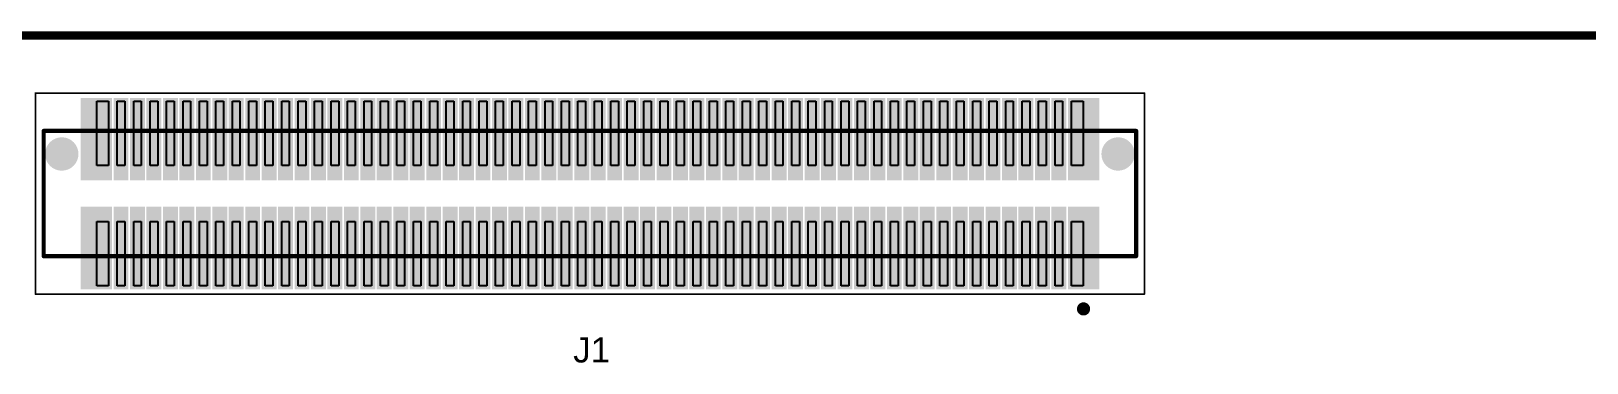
# Model space of a CAD drawing. Header units: inches. Extents: x -7 to 179, y 0 to 152.
# Drawn here: x 75.8 to 123.08, y 99.69 to 109.75 of the extents above; entities that cross this region are included whole.
import ezdxf

# ---------------------------------------------------------------- set-up
doc = ezdxf.new("R2010")
doc.units = ezdxf.units.IN
for name, color, linetype in [('BOT', 5, 'Continuous'), ('Bottom Solder', 6, 'Continuous'), ('Mechanical 13', 56, 'Continuous'), ('Mechanical 15', 56, 'Continuous'), ('Multi-Layer', 9, 'Continuous'), ('Pad Holes', 156, 'Continuous'), ('TOP', 1, 'Continuous'), ('Top Overlay', 2, 'Continuous'), ('Top Paste', 8, 'Continuous'), ('Top Solder', 216, 'Continuous')]:
    doc.layers.add(name, color=color, linetype=linetype)
doc.styles.add('Arial', font='', dxfattribs={"height": 0.2})
doc.styles.get('Arial').set_extended_font_data('Arial')

msp = doc.modelspace()

# ---------------------------------------------------------------- hatches: boundary and pattern name
at = {"layer": 'BOT'}
h = msp.add_hatch(color=5, dxfattribs=at)
edge = h.paths.add_edge_path()
edge.add_arc((76.736, 106.027), 0.405, 0, 360)
h = msp.add_hatch(color=5, dxfattribs=at)
edge = h.paths.add_edge_path()
edge.add_arc((108.836, 106.027), 0.405, 0, 360)
at = {"layer": 'Bottom Solder'}
h = msp.add_hatch(color=6, dxfattribs=at)
edge = h.paths.add_edge_path()
edge.add_arc((76.736, 106.027), 0.507, 0, 360)
h = msp.add_hatch(color=6, dxfattribs=at)
edge = h.paths.add_edge_path()
edge.add_arc((108.836, 106.027), 0.507, 0, 360)
at = {"layer": 'Multi-Layer'}
h = msp.add_hatch(color=9, dxfattribs=at)
edge = h.paths.add_edge_path()
edge.add_arc((76.736, 106.027), 0.405, 0, 360)
h = msp.add_hatch(color=9, dxfattribs=at)
edge = h.paths.add_edge_path()
edge.add_arc((108.836, 106.027), 0.405, 0, 360)
at = {"layer": 'Pad Holes'}
h = msp.add_hatch(color=7, dxfattribs=at)
edge = h.paths.add_edge_path()
edge.add_arc((76.736, 106.027), 0.405, 0, 360)
h = msp.add_hatch(color=7, dxfattribs=at)
edge = h.paths.add_edge_path()
edge.add_arc((108.836, 106.027), 0.405, 0, 360)
at = {"layer": 'TOP'}
for points in [[(78.161, 105.327), (77.411, 105.327), (77.411, 107.627), (78.161, 107.627)], [(78.661, 105.327), (78.411, 105.327), (78.411, 107.627), (78.661, 107.627)], [(79.161, 105.327), (78.911, 105.327), (78.911, 107.627), (79.161, 107.627)], [(79.661, 105.327), (79.411, 105.327), (79.411, 107.627), (79.661, 107.627)], [(80.161, 105.327), (79.911, 105.327), (79.911, 107.627), (80.161, 107.627)], [(80.661, 105.327), (80.411, 105.327), (80.411, 107.627), (80.661, 107.627)], [(81.161, 105.327), (80.911, 105.327), (80.911, 107.627), (81.161, 107.627)], [(81.661, 105.327), (81.411, 105.327), (81.411, 107.627), (81.661, 107.627)], [(82.161, 105.327), (81.911, 105.327), (81.911, 107.627), (82.161, 107.627)], [(82.661, 105.327), (82.411, 105.327), (82.411, 107.627), (82.661, 107.627)], [(83.161, 105.327), (82.911, 105.327), (82.911, 107.627), (83.161, 107.627)], [(83.661, 105.327), (83.411, 105.327), (83.411, 107.627), (83.661, 107.627)], [(84.161, 105.327), (83.911, 105.327), (83.911, 107.627), (84.161, 107.627)], [(84.661, 105.327), (84.411, 105.327), (84.411, 107.627), (84.661, 107.627)], [(85.161, 105.327), (84.911, 105.327), (84.911, 107.627), (85.161, 107.627)], [(85.661, 105.327), (85.411, 105.327), (85.411, 107.627), (85.661, 107.627)], [(86.161, 105.327), (85.911, 105.327), (85.911, 107.627), (86.161, 107.627)], [(86.661, 105.327), (86.411, 105.327), (86.411, 107.627), (86.661, 107.627)], [(87.161, 105.327), (86.911, 105.327), (86.911, 107.627), (87.161, 107.627)], [(87.661, 105.327), (87.411, 105.327), (87.411, 107.627), (87.661, 107.627)], [(88.161, 105.327), (87.911, 105.327), (87.911, 107.627), (88.161, 107.627)], [(88.661, 105.327), (88.411, 105.327), (88.411, 107.627), (88.661, 107.627)], [(89.161, 105.327), (88.911, 105.327), (88.911, 107.627), (89.161, 107.627)], [(89.661, 105.327), (89.411, 105.327), (89.411, 107.627), (89.661, 107.627)], [(90.161, 105.327), (89.911, 105.327), (89.911, 107.627), (90.161, 107.627)], [(90.661, 105.327), (90.411, 105.327), (90.411, 107.627), (90.661, 107.627)], [(91.161, 105.327), (90.911, 105.327), (90.911, 107.627), (91.161, 107.627)], [(91.661, 105.327), (91.411, 105.327), (91.411, 107.627), (91.661, 107.627)], [(92.161, 105.327), (91.911, 105.327), (91.911, 107.627), (92.161, 107.627)], [(92.661, 105.327), (92.411, 105.327), (92.411, 107.627), (92.661, 107.627)], [(93.161, 105.327), (92.911, 105.327), (92.911, 107.627), (93.161, 107.627)], [(93.661, 105.327), (93.411, 105.327), (93.411, 107.627), (93.661, 107.627)], [(94.161, 105.327), (93.911, 105.327), (93.911, 107.627), (94.161, 107.627)], [(94.661, 105.327), (94.411, 105.327), (94.411, 107.627), (94.661, 107.627)], [(95.161, 105.327), (94.911, 105.327), (94.911, 107.627), (95.161, 107.627)], [(95.661, 105.327), (95.411, 105.327), (95.411, 107.627), (95.661, 107.627)], [(96.161, 105.327), (95.911, 105.327), (95.911, 107.627), (96.161, 107.627)], [(96.661, 105.327), (96.411, 105.327), (96.411, 107.627), (96.661, 107.627)], [(97.161, 105.327), (96.911, 105.327), (96.911, 107.627), (97.161, 107.627)], [(97.661, 105.327), (97.411, 105.327), (97.411, 107.627), (97.661, 107.627)], [(98.161, 105.327), (97.911, 105.327), (97.911, 107.627), (98.161, 107.627)], [(98.661, 105.327), (98.411, 105.327), (98.411, 107.627), (98.661, 107.627)], [(99.161, 105.327), (98.911, 105.327), (98.911, 107.627), (99.161, 107.627)], [(99.661, 105.327), (99.411, 105.327), (99.411, 107.627), (99.661, 107.627)], [(100.161, 105.327), (99.911, 105.327), (99.911, 107.627), (100.161, 107.627)], [(100.661, 105.327), (100.411, 105.327), (100.411, 107.627), (100.661, 107.627)], [(101.161, 105.327), (100.911, 105.327), (100.911, 107.627), (101.161, 107.627)], [(101.661, 105.327), (101.411, 105.327), (101.411, 107.627), (101.661, 107.627)], [(102.161, 105.327), (101.911, 105.327), (101.911, 107.627), (102.161, 107.627)], [(102.661, 105.327), (102.411, 105.327), (102.411, 107.627), (102.661, 107.627)], [(103.161, 105.327), (102.911, 105.327), (102.911, 107.627), (103.161, 107.627)], [(103.661, 105.327), (103.411, 105.327), (103.411, 107.627), (103.661, 107.627)], [(104.161, 105.327), (103.911, 105.327), (103.911, 107.627), (104.161, 107.627)], [(104.661, 105.327), (104.411, 105.327), (104.411, 107.627), (104.661, 107.627)], [(105.161, 105.327), (104.911, 105.327), (104.911, 107.627), (105.161, 107.627)], [(105.661, 105.327), (105.411, 105.327), (105.411, 107.627), (105.661, 107.627)], [(106.161, 105.327), (105.911, 105.327), (105.911, 107.627), (106.161, 107.627)], [(106.661, 105.327), (106.411, 105.327), (106.411, 107.627), (106.661, 107.627)], [(107.161, 105.327), (106.911, 105.327), (106.911, 107.627), (107.161, 107.627)], [(108.161, 105.327), (107.411, 105.327), (107.411, 107.627), (108.161, 107.627)], [(78.161, 102.027), (77.411, 102.027), (77.411, 104.327), (78.161, 104.327)], [(78.661, 102.027), (78.411, 102.027), (78.411, 104.327), (78.661, 104.327)], [(79.161, 102.027), (78.911, 102.027), (78.911, 104.327), (79.161, 104.327)], [(79.661, 102.027), (79.411, 102.027), (79.411, 104.327), (79.661, 104.327)], [(80.161, 102.027), (79.911, 102.027), (79.911, 104.327), (80.161, 104.327)], [(80.661, 102.027), (80.411, 102.027), (80.411, 104.327), (80.661, 104.327)], [(81.161, 102.027), (80.911, 102.027), (80.911, 104.327), (81.161, 104.327)], [(81.661, 102.027), (81.411, 102.027), (81.411, 104.327), (81.661, 104.327)], [(82.161, 102.027), (81.911, 102.027), (81.911, 104.327), (82.161, 104.327)], [(82.661, 102.027), (82.411, 102.027), (82.411, 104.327), (82.661, 104.327)], [(83.161, 102.027), (82.911, 102.027), (82.911, 104.327), (83.161, 104.327)], [(83.661, 102.027), (83.411, 102.027), (83.411, 104.327), (83.661, 104.327)], [(84.161, 102.027), (83.911, 102.027), (83.911, 104.327), (84.161, 104.327)], [(84.661, 102.027), (84.411, 102.027), (84.411, 104.327), (84.661, 104.327)], [(85.161, 102.027), (84.911, 102.027), (84.911, 104.327), (85.161, 104.327)], [(85.661, 102.027), (85.411, 102.027), (85.411, 104.327), (85.661, 104.327)], [(86.161, 102.027), (85.911, 102.027), (85.911, 104.327), (86.161, 104.327)], [(86.661, 102.027), (86.411, 102.027), (86.411, 104.327), (86.661, 104.327)], [(87.161, 102.027), (86.911, 102.027), (86.911, 104.327), (87.161, 104.327)], [(87.661, 102.027), (87.411, 102.027), (87.411, 104.327), (87.661, 104.327)], [(88.161, 102.027), (87.911, 102.027), (87.911, 104.327), (88.161, 104.327)], [(88.661, 102.027), (88.411, 102.027), (88.411, 104.327), (88.661, 104.327)], [(89.161, 102.027), (88.911, 102.027), (88.911, 104.327), (89.161, 104.327)], [(89.661, 102.027), (89.411, 102.027), (89.411, 104.327), (89.661, 104.327)], [(90.161, 102.027), (89.911, 102.027), (89.911, 104.327), (90.161, 104.327)], [(90.661, 102.027), (90.411, 102.027), (90.411, 104.327), (90.661, 104.327)], [(91.161, 102.027), (90.911, 102.027), (90.911, 104.327), (91.161, 104.327)], [(91.661, 102.027), (91.411, 102.027), (91.411, 104.327), (91.661, 104.327)], [(92.161, 102.027), (91.911, 102.027), (91.911, 104.327), (92.161, 104.327)], [(92.661, 102.027), (92.411, 102.027), (92.411, 104.327), (92.661, 104.327)], [(93.161, 102.027), (92.911, 102.027), (92.911, 104.327), (93.161, 104.327)], [(93.661, 102.027), (93.411, 102.027), (93.411, 104.327), (93.661, 104.327)], [(94.161, 102.027), (93.911, 102.027), (93.911, 104.327), (94.161, 104.327)], [(94.661, 102.027), (94.411, 102.027), (94.411, 104.327), (94.661, 104.327)], [(95.161, 102.027), (94.911, 102.027), (94.911, 104.327), (95.161, 104.327)], [(95.661, 102.027), (95.411, 102.027), (95.411, 104.327), (95.661, 104.327)], [(96.161, 102.027), (95.911, 102.027), (95.911, 104.327), (96.161, 104.327)], [(96.661, 102.027), (96.411, 102.027), (96.411, 104.327), (96.661, 104.327)], [(97.161, 102.027), (96.911, 102.027), (96.911, 104.327), (97.161, 104.327)], [(97.661, 102.027), (97.411, 102.027), (97.411, 104.327), (97.661, 104.327)], [(98.161, 102.027), (97.911, 102.027), (97.911, 104.327), (98.161, 104.327)], [(98.661, 102.027), (98.411, 102.027), (98.411, 104.327), (98.661, 104.327)], [(99.161, 102.027), (98.911, 102.027), (98.911, 104.327), (99.161, 104.327)], [(99.661, 102.027), (99.411, 102.027), (99.411, 104.327), (99.661, 104.327)], [(100.161, 102.027), (99.911, 102.027), (99.911, 104.327), (100.161, 104.327)], [(100.661, 102.027), (100.411, 102.027), (100.411, 104.327), (100.661, 104.327)], [(101.161, 102.027), (100.911, 102.027), (100.911, 104.327), (101.161, 104.327)], [(101.661, 102.027), (101.411, 102.027), (101.411, 104.327), (101.661, 104.327)], [(102.161, 102.027), (101.911, 102.027), (101.911, 104.327), (102.161, 104.327)], [(102.661, 102.027), (102.411, 102.027), (102.411, 104.327), (102.661, 104.327)], [(103.161, 102.027), (102.911, 102.027), (102.911, 104.327), (103.161, 104.327)], [(103.661, 102.027), (103.411, 102.027), (103.411, 104.327), (103.661, 104.327)], [(104.161, 102.027), (103.911, 102.027), (103.911, 104.327), (104.161, 104.327)], [(104.661, 102.027), (104.411, 102.027), (104.411, 104.327), (104.661, 104.327)], [(105.161, 102.027), (104.911, 102.027), (104.911, 104.327), (105.161, 104.327)], [(105.661, 102.027), (105.411, 102.027), (105.411, 104.327), (105.661, 104.327)], [(106.161, 102.027), (105.911, 102.027), (105.911, 104.327), (106.161, 104.327)], [(106.661, 102.027), (106.411, 102.027), (106.411, 104.327), (106.661, 104.327)], [(107.161, 102.027), (106.911, 102.027), (106.911, 104.327), (107.161, 104.327)], [(108.161, 102.027), (107.411, 102.027), (107.411, 104.327), (108.161, 104.327)]]:
    msp.add_hatch(color=1, dxfattribs=at).paths.add_polyline_path(points)
h = msp.add_hatch(color=1, dxfattribs=at)
edge = h.paths.add_edge_path()
edge.add_arc((76.736, 106.027), 0.405, 0, 360)
h = msp.add_hatch(color=1, dxfattribs=at)
edge = h.paths.add_edge_path()
edge.add_arc((108.836, 106.027), 0.405, 0, 360)
at = {"layer": 'Top Solder'}
for points in [[(78.263, 105.225), (77.31, 105.225), (77.31, 107.728), (78.263, 107.728)], [(78.763, 105.225), (78.31, 105.225), (78.31, 107.728), (78.763, 107.728)], [(79.263, 105.225), (78.81, 105.225), (78.81, 107.728), (79.263, 107.728)], [(79.763, 105.225), (79.31, 105.225), (79.31, 107.728), (79.763, 107.728)], [(80.263, 105.225), (79.81, 105.225), (79.81, 107.728), (80.263, 107.728)], [(80.763, 105.225), (80.31, 105.225), (80.31, 107.728), (80.763, 107.728)], [(81.263, 105.225), (80.81, 105.225), (80.81, 107.728), (81.263, 107.728)], [(81.763, 105.225), (81.31, 105.225), (81.31, 107.728), (81.763, 107.728)], [(82.263, 105.225), (81.81, 105.225), (81.81, 107.728), (82.263, 107.728)], [(82.763, 105.225), (82.31, 105.225), (82.31, 107.728), (82.763, 107.728)], [(83.263, 105.225), (82.81, 105.225), (82.81, 107.728), (83.263, 107.728)], [(83.763, 105.225), (83.31, 105.225), (83.31, 107.728), (83.763, 107.728)], [(84.263, 105.225), (83.81, 105.225), (83.81, 107.728), (84.263, 107.728)], [(84.763, 105.225), (84.31, 105.225), (84.31, 107.728), (84.763, 107.728)], [(85.263, 105.225), (84.81, 105.225), (84.81, 107.728), (85.263, 107.728)], [(85.763, 105.225), (85.31, 105.225), (85.31, 107.728), (85.763, 107.728)], [(86.263, 105.225), (85.81, 105.225), (85.81, 107.728), (86.263, 107.728)], [(86.763, 105.225), (86.31, 105.225), (86.31, 107.728), (86.763, 107.728)], [(87.263, 105.225), (86.81, 105.225), (86.81, 107.728), (87.263, 107.728)], [(87.763, 105.225), (87.31, 105.225), (87.31, 107.728), (87.763, 107.728)], [(88.263, 105.225), (87.81, 105.225), (87.81, 107.728), (88.263, 107.728)], [(88.763, 105.225), (88.31, 105.225), (88.31, 107.728), (88.763, 107.728)], [(89.263, 105.225), (88.81, 105.225), (88.81, 107.728), (89.263, 107.728)], [(89.763, 105.225), (89.31, 105.225), (89.31, 107.728), (89.763, 107.728)], [(90.263, 105.225), (89.81, 105.225), (89.81, 107.728), (90.263, 107.728)], [(90.763, 105.225), (90.31, 105.225), (90.31, 107.728), (90.763, 107.728)], [(91.263, 105.225), (90.81, 105.225), (90.81, 107.728), (91.263, 107.728)], [(91.763, 105.225), (91.31, 105.225), (91.31, 107.728), (91.763, 107.728)], [(92.263, 105.225), (91.81, 105.225), (91.81, 107.728), (92.263, 107.728)], [(92.763, 105.225), (92.31, 105.225), (92.31, 107.728), (92.763, 107.728)], [(93.263, 105.225), (92.81, 105.225), (92.81, 107.728), (93.263, 107.728)], [(93.763, 105.225), (93.31, 105.225), (93.31, 107.728), (93.763, 107.728)], [(94.263, 105.225), (93.81, 105.225), (93.81, 107.728), (94.263, 107.728)], [(94.763, 105.225), (94.31, 105.225), (94.31, 107.728), (94.763, 107.728)], [(95.263, 105.225), (94.81, 105.225), (94.81, 107.728), (95.263, 107.728)], [(95.763, 105.225), (95.31, 105.225), (95.31, 107.728), (95.763, 107.728)], [(96.263, 105.225), (95.81, 105.225), (95.81, 107.728), (96.263, 107.728)], [(96.763, 105.225), (96.31, 105.225), (96.31, 107.728), (96.763, 107.728)], [(97.263, 105.225), (96.81, 105.225), (96.81, 107.728), (97.263, 107.728)], [(97.763, 105.225), (97.31, 105.225), (97.31, 107.728), (97.763, 107.728)], [(98.263, 105.225), (97.81, 105.225), (97.81, 107.728), (98.263, 107.728)], [(98.763, 105.225), (98.31, 105.225), (98.31, 107.728), (98.763, 107.728)], [(99.263, 105.225), (98.81, 105.225), (98.81, 107.728), (99.263, 107.728)], [(99.763, 105.225), (99.31, 105.225), (99.31, 107.728), (99.763, 107.728)], [(100.263, 105.225), (99.81, 105.225), (99.81, 107.728), (100.263, 107.728)], [(100.763, 105.225), (100.31, 105.225), (100.31, 107.728), (100.763, 107.728)], [(101.263, 105.225), (100.81, 105.225), (100.81, 107.728), (101.263, 107.728)], [(101.763, 105.225), (101.31, 105.225), (101.31, 107.728), (101.763, 107.728)], [(102.263, 105.225), (101.81, 105.225), (101.81, 107.728), (102.263, 107.728)], [(102.763, 105.225), (102.31, 105.225), (102.31, 107.728), (102.763, 107.728)], [(103.263, 105.225), (102.81, 105.225), (102.81, 107.728), (103.263, 107.728)], [(103.763, 105.225), (103.31, 105.225), (103.31, 107.728), (103.763, 107.728)], [(104.263, 105.225), (103.81, 105.225), (103.81, 107.728), (104.263, 107.728)], [(104.763, 105.225), (104.31, 105.225), (104.31, 107.728), (104.763, 107.728)], [(105.263, 105.225), (104.81, 105.225), (104.81, 107.728), (105.263, 107.728)], [(105.763, 105.225), (105.31, 105.225), (105.31, 107.728), (105.763, 107.728)], [(106.263, 105.225), (105.81, 105.225), (105.81, 107.728), (106.263, 107.728)], [(106.763, 105.225), (106.31, 105.225), (106.31, 107.728), (106.763, 107.728)], [(107.263, 105.225), (106.81, 105.225), (106.81, 107.728), (107.263, 107.728)], [(108.263, 105.225), (107.31, 105.225), (107.31, 107.728), (108.263, 107.728)], [(78.263, 101.925), (77.31, 101.925), (77.31, 104.428), (78.263, 104.428)], [(78.763, 101.925), (78.31, 101.925), (78.31, 104.428), (78.763, 104.428)], [(79.263, 101.925), (78.81, 101.925), (78.81, 104.428), (79.263, 104.428)], [(79.763, 101.925), (79.31, 101.925), (79.31, 104.428), (79.763, 104.428)], [(80.263, 101.925), (79.81, 101.925), (79.81, 104.428), (80.263, 104.428)], [(80.763, 101.925), (80.31, 101.925), (80.31, 104.428), (80.763, 104.428)], [(81.263, 101.925), (80.81, 101.925), (80.81, 104.428), (81.263, 104.428)], [(81.763, 101.925), (81.31, 101.925), (81.31, 104.428), (81.763, 104.428)], [(82.263, 101.925), (81.81, 101.925), (81.81, 104.428), (82.263, 104.428)], [(82.763, 101.925), (82.31, 101.925), (82.31, 104.428), (82.763, 104.428)], [(83.263, 101.925), (82.81, 101.925), (82.81, 104.428), (83.263, 104.428)], [(83.763, 101.925), (83.31, 101.925), (83.31, 104.428), (83.763, 104.428)], [(84.263, 101.925), (83.81, 101.925), (83.81, 104.428), (84.263, 104.428)], [(84.763, 101.925), (84.31, 101.925), (84.31, 104.428), (84.763, 104.428)], [(85.263, 101.925), (84.81, 101.925), (84.81, 104.428), (85.263, 104.428)], [(85.763, 101.925), (85.31, 101.925), (85.31, 104.428), (85.763, 104.428)], [(86.263, 101.925), (85.81, 101.925), (85.81, 104.428), (86.263, 104.428)], [(86.763, 101.925), (86.31, 101.925), (86.31, 104.428), (86.763, 104.428)], [(87.263, 101.925), (86.81, 101.925), (86.81, 104.428), (87.263, 104.428)], [(87.763, 101.925), (87.31, 101.925), (87.31, 104.428), (87.763, 104.428)], [(88.263, 101.925), (87.81, 101.925), (87.81, 104.428), (88.263, 104.428)], [(88.763, 101.925), (88.31, 101.925), (88.31, 104.428), (88.763, 104.428)], [(89.263, 101.925), (88.81, 101.925), (88.81, 104.428), (89.263, 104.428)], [(89.763, 101.925), (89.31, 101.925), (89.31, 104.428), (89.763, 104.428)], [(90.263, 101.925), (89.81, 101.925), (89.81, 104.428), (90.263, 104.428)], [(90.763, 101.925), (90.31, 101.925), (90.31, 104.428), (90.763, 104.428)], [(91.263, 101.925), (90.81, 101.925), (90.81, 104.428), (91.263, 104.428)], [(91.763, 101.925), (91.31, 101.925), (91.31, 104.428), (91.763, 104.428)], [(92.263, 101.925), (91.81, 101.925), (91.81, 104.428), (92.263, 104.428)], [(92.763, 101.925), (92.31, 101.925), (92.31, 104.428), (92.763, 104.428)], [(93.263, 101.925), (92.81, 101.925), (92.81, 104.428), (93.263, 104.428)], [(93.763, 101.925), (93.31, 101.925), (93.31, 104.428), (93.763, 104.428)], [(94.263, 101.925), (93.81, 101.925), (93.81, 104.428), (94.263, 104.428)], [(94.763, 101.925), (94.31, 101.925), (94.31, 104.428), (94.763, 104.428)], [(95.263, 101.925), (94.81, 101.925), (94.81, 104.428), (95.263, 104.428)], [(95.763, 101.925), (95.31, 101.925), (95.31, 104.428), (95.763, 104.428)], [(96.263, 101.925), (95.81, 101.925), (95.81, 104.428), (96.263, 104.428)], [(96.763, 101.925), (96.31, 101.925), (96.31, 104.428), (96.763, 104.428)], [(97.263, 101.925), (96.81, 101.925), (96.81, 104.428), (97.263, 104.428)], [(97.763, 101.925), (97.31, 101.925), (97.31, 104.428), (97.763, 104.428)], [(98.263, 101.925), (97.81, 101.925), (97.81, 104.428), (98.263, 104.428)], [(98.763, 101.925), (98.31, 101.925), (98.31, 104.428), (98.763, 104.428)], [(99.263, 101.925), (98.81, 101.925), (98.81, 104.428), (99.263, 104.428)], [(99.763, 101.925), (99.31, 101.925), (99.31, 104.428), (99.763, 104.428)], [(100.263, 101.925), (99.81, 101.925), (99.81, 104.428), (100.263, 104.428)], [(100.763, 101.925), (100.31, 101.925), (100.31, 104.428), (100.763, 104.428)], [(101.263, 101.925), (100.81, 101.925), (100.81, 104.428), (101.263, 104.428)], [(101.763, 101.925), (101.31, 101.925), (101.31, 104.428), (101.763, 104.428)], [(102.263, 101.925), (101.81, 101.925), (101.81, 104.428), (102.263, 104.428)], [(102.763, 101.925), (102.31, 101.925), (102.31, 104.428), (102.763, 104.428)], [(103.263, 101.925), (102.81, 101.925), (102.81, 104.428), (103.263, 104.428)], [(103.763, 101.925), (103.31, 101.925), (103.31, 104.428), (103.763, 104.428)], [(104.263, 101.925), (103.81, 101.925), (103.81, 104.428), (104.263, 104.428)], [(104.763, 101.925), (104.31, 101.925), (104.31, 104.428), (104.763, 104.428)], [(105.263, 101.925), (104.81, 101.925), (104.81, 104.428), (105.263, 104.428)], [(105.763, 101.925), (105.31, 101.925), (105.31, 104.428), (105.763, 104.428)], [(106.263, 101.925), (105.81, 101.925), (105.81, 104.428), (106.263, 104.428)], [(106.763, 101.925), (106.31, 101.925), (106.31, 104.428), (106.763, 104.428)], [(107.263, 101.925), (106.81, 101.925), (106.81, 104.428), (107.263, 104.428)], [(108.263, 101.925), (107.31, 101.925), (107.31, 104.428), (108.263, 104.428)]]:
    msp.add_hatch(color=216, dxfattribs=at).paths.add_polyline_path(points)
h = msp.add_hatch(color=216, dxfattribs=at)
edge = h.paths.add_edge_path()
edge.add_arc((76.736, 106.027), 0.507, 0, 360)
h = msp.add_hatch(color=216, dxfattribs=at)
edge = h.paths.add_edge_path()
edge.add_arc((108.836, 106.027), 0.507, 0, 360)

# ---------------------------------------------------------------- linework, layer by layer
at = {"layer": 'Mechanical 13'}
for points in [[(76.186, 102.927, 0.127, 0.127, 0), (76.186, 106.727, 0.127, 0.127, 0)], [(76.186, 106.727, 0.127, 0.127, 0), (109.386, 106.727, 0.127, 0.127, 0)], [(109.386, 102.927, 0.127, 0.127, 0), (109.386, 106.727, 0.127, 0.127, 0)], [(76.186, 102.927, 0.127, 0.127, 0), (109.386, 102.927, 0.127, 0.127, 0)]]:
    msp.add_lwpolyline(points, format="xyseb", dxfattribs=at)
for points in [[(76.154, 106.727, 0.0635, 0.0635, 1), (76.218, 106.727, 0.0635, 0.0635, 1)], [(76.154, 106.727, 0.0635, 0.0635, 1), (76.218, 106.727, 0.0635, 0.0635, 1)], [(109.354, 106.727, 0.0635, 0.0635, 1), (109.418, 106.727, 0.0635, 0.0635, 1)], [(109.354, 106.727, 0.0635, 0.0635, 1), (109.418, 106.727, 0.0635, 0.0635, 1)], [(76.154, 102.927, 0.0635, 0.0635, 1), (76.218, 102.927, 0.0635, 0.0635, 1)], [(76.154, 102.927, 0.0635, 0.0635, 1), (76.218, 102.927, 0.0635, 0.0635, 1)], [(109.354, 102.927, 0.0635, 0.0635, 1), (109.418, 102.927, 0.0635, 0.0635, 1)], [(109.354, 102.927, 0.0635, 0.0635, 1), (109.418, 102.927, 0.0635, 0.0635, 1)], [(107.886, 101.327, 0.2, 0.2, 1), (107.686, 101.327, 0.2, 0.2, 1)], [(107.636, 101.327, 0.1, 0.1, 1), (107.736, 101.327, 0.1, 0.1, 1)], [(107.836, 101.327, 0.1, 0.1, 1), (107.936, 101.327, 0.1, 0.1, 1)]]:
    msp.add_lwpolyline(points, format="xyseb", close=True, dxfattribs=at)
at = {"layer": 'Mechanical 15'}
for points in [[(75.936, 107.877, 0.05, 0.05, 0), (109.636, 107.877, 0.05, 0.05, 0)], [(75.936, 101.777, 0.05, 0.05, 0), (75.936, 107.877, 0.05, 0.05, 0)], [(109.636, 101.777, 0.05, 0.05, 0), (109.636, 107.877, 0.05, 0.05, 0)], [(75.936, 101.777, 0.05, 0.05, 0), (109.636, 101.777, 0.05, 0.05, 0)]]:
    msp.add_lwpolyline(points, format="xyseb", dxfattribs=at)
for points in [[(75.924, 107.877, 0.025, 0.025, 1), (75.949, 107.877, 0.025, 0.025, 1)], [(75.924, 107.877, 0.025, 0.025, 1), (75.949, 107.877, 0.025, 0.025, 1)], [(109.624, 107.877, 0.025, 0.025, 1), (109.649, 107.877, 0.025, 0.025, 1)], [(109.624, 107.877, 0.025, 0.025, 1), (109.649, 107.877, 0.025, 0.025, 1)], [(75.924, 101.777, 0.025, 0.025, 1), (75.949, 101.777, 0.025, 0.025, 1)], [(75.924, 101.777, 0.025, 0.025, 1), (75.949, 101.777, 0.025, 0.025, 1)], [(109.624, 101.777, 0.025, 0.025, 1), (109.649, 101.777, 0.025, 0.025, 1)], [(109.624, 101.777, 0.025, 0.025, 1), (109.649, 101.777, 0.025, 0.025, 1)]]:
    msp.add_lwpolyline(points, format="xyseb", close=True, dxfattribs=at)
at = {"layer": 'Top Overlay'}
for points in [[(54.051, 109.626, 0.254, 0.254, 0), (131.521, 109.626, 0.254, 0.254, 0)], [(76.186, 102.927, 0.127, 0.127, 0), (76.186, 105.427, 0.127, 0.127, 0)], [(109.386, 102.927, 0.127, 0.127, 0), (109.386, 105.427, 0.127, 0.127, 0)], [(76.186, 102.927, 0.127, 0.127, 0), (76.886, 102.927, 0.127, 0.127, 0)], [(108.686, 102.927, 0.127, 0.127, 0), (109.386, 102.927, 0.127, 0.127, 0)]]:
    msp.add_lwpolyline(points, format="xyseb", dxfattribs=at)
for points in [[(76.154, 105.427, 0.0635, 0.0635, 1), (76.218, 105.427, 0.0635, 0.0635, 1)], [(109.354, 105.427, 0.0635, 0.0635, 1), (109.418, 105.427, 0.0635, 0.0635, 1)], [(76.154, 102.927, 0.0635, 0.0635, 1), (76.218, 102.927, 0.0635, 0.0635, 1)], [(76.154, 102.927, 0.0635, 0.0635, 1), (76.218, 102.927, 0.0635, 0.0635, 1)], [(76.854, 102.927, 0.0635, 0.0635, 1), (76.918, 102.927, 0.0635, 0.0635, 1)], [(108.654, 102.927, 0.0635, 0.0635, 1), (108.718, 102.927, 0.0635, 0.0635, 1)], [(109.354, 102.927, 0.0635, 0.0635, 1), (109.418, 102.927, 0.0635, 0.0635, 1)], [(109.354, 102.927, 0.0635, 0.0635, 1), (109.418, 102.927, 0.0635, 0.0635, 1)], [(107.886, 101.327, 0.2, 0.2, 1), (107.686, 101.327, 0.2, 0.2, 1)], [(107.636, 101.327, 0.1, 0.1, 1), (107.736, 101.327, 0.1, 0.1, 1)], [(107.836, 101.327, 0.1, 0.1, 1), (107.936, 101.327, 0.1, 0.1, 1)]]:
    msp.add_lwpolyline(points, format="xyseb", close=True, dxfattribs=at)
at = {"layer": 'Top Paste'}
for p, q in [((77.801, 105.677), (77.801, 107.627)), ((77.801, 107.627), (78.151, 107.627)), ((78.151, 107.627), (78.151, 105.677)), ((78.421, 105.677), (78.421, 107.627)), ((78.421, 107.627), (78.651, 107.627)), ((78.651, 107.627), (78.651, 105.677)), ((78.921, 105.677), (78.921, 107.627)), ((78.921, 107.627), (79.151, 107.627)), ((79.151, 107.627), (79.151, 105.677)), ((79.421, 105.677), (79.421, 107.627)), ((79.421, 107.627), (79.651, 107.627)), ((79.651, 107.627), (79.651, 105.677)), ((79.921, 105.677), (79.921, 107.627)), ((79.921, 107.627), (80.151, 107.627)), ((80.151, 107.627), (80.151, 105.677)), ((80.421, 105.677), (80.421, 107.627)), ((80.421, 107.627), (80.651, 107.627)), ((80.651, 107.627), (80.651, 105.677)), ((80.921, 105.677), (80.921, 107.627)), ((80.921, 107.627), (81.151, 107.627)), ((81.151, 107.627), (81.151, 105.677)), ((81.421, 105.677), (81.421, 107.627)), ((81.421, 107.627), (81.651, 107.627)), ((81.651, 107.627), (81.651, 105.677)), ((81.921, 105.677), (81.921, 107.627)), ((81.921, 107.627), (82.151, 107.627)), ((82.151, 107.627), (82.151, 105.677)), ((82.421, 105.677), (82.421, 107.627)), ((82.421, 107.627), (82.651, 107.627)), ((82.651, 107.627), (82.651, 105.677)), ((82.921, 105.677), (82.921, 107.627)), ((82.921, 107.627), (83.151, 107.627)), ((83.151, 107.627), (83.151, 105.677)), ((83.421, 105.677), (83.421, 107.627)), ((83.421, 107.627), (83.651, 107.627)), ((83.651, 107.627), (83.651, 105.677)), ((83.921, 105.677), (83.921, 107.627)), ((83.921, 107.627), (84.151, 107.627)), ((84.151, 107.627), (84.151, 105.677)), ((84.421, 105.677), (84.421, 107.627)), ((84.421, 107.627), (84.651, 107.627)), ((84.651, 107.627), (84.651, 105.677)), ((84.921, 105.677), (84.921, 107.627)), ((84.921, 107.627), (85.151, 107.627)), ((85.151, 107.627), (85.151, 105.677)), ((85.421, 105.677), (85.421, 107.627)), ((85.421, 107.627), (85.651, 107.627)), ((85.651, 107.627), (85.651, 105.677)), ((85.921, 105.677), (85.921, 107.627)), ((85.921, 107.627), (86.151, 107.627)), ((86.151, 107.627), (86.151, 105.677)), ((86.421, 105.677), (86.421, 107.627)), ((86.421, 107.627), (86.651, 107.627)), ((86.651, 107.627), (86.651, 105.677)), ((86.921, 105.677), (86.921, 107.627)), ((86.921, 107.627), (87.151, 107.627)), ((87.151, 107.627), (87.151, 105.677)), ((87.421, 105.677), (87.421, 107.627)), ((87.421, 107.627), (87.651, 107.627)), ((87.651, 107.627), (87.651, 105.677)), ((87.921, 105.677), (87.921, 107.627)), ((87.921, 107.627), (88.151, 107.627)), ((88.151, 107.627), (88.151, 105.677)), ((88.421, 105.677), (88.421, 107.627)), ((88.421, 107.627), (88.651, 107.627)), ((88.651, 107.627), (88.651, 105.677)), ((88.921, 105.677), (88.921, 107.627)), ((88.921, 107.627), (89.151, 107.627)), ((89.151, 107.627), (89.151, 105.677)), ((89.421, 105.677), (89.421, 107.627)), ((89.421, 107.627), (89.651, 107.627)), ((89.651, 107.627), (89.651, 105.677)), ((89.921, 105.677), (89.921, 107.627)), ((89.921, 107.627), (90.151, 107.627)), ((90.151, 107.627), (90.151, 105.677)), ((90.421, 105.677), (90.421, 107.627)), ((90.421, 107.627), (90.651, 107.627)), ((90.651, 107.627), (90.651, 105.677)), ((90.921, 105.677), (90.921, 107.627)), ((90.921, 107.627), (91.151, 107.627)), ((91.151, 107.627), (91.151, 105.677)), ((91.421, 105.677), (91.421, 107.627)), ((91.421, 107.627), (91.651, 107.627)), ((91.651, 107.627), (91.651, 105.677)), ((91.921, 105.677), (91.921, 107.627)), ((91.921, 107.627), (92.151, 107.627)), ((92.151, 107.627), (92.151, 105.677)), ((92.421, 105.677), (92.421, 107.627)), ((92.421, 107.627), (92.651, 107.627)), ((92.651, 107.627), (92.651, 105.677)), ((92.921, 105.677), (92.921, 107.627)), ((92.921, 107.627), (93.151, 107.627)), ((93.151, 107.627), (93.151, 105.677)), ((93.421, 105.677), (93.421, 107.627)), ((93.421, 107.627), (93.651, 107.627)), ((93.651, 107.627), (93.651, 105.677)), ((93.921, 105.677), (93.921, 107.627)), ((93.921, 107.627), (94.151, 107.627)), ((94.151, 107.627), (94.151, 105.677)), ((94.421, 105.677), (94.421, 107.627)), ((94.421, 107.627), (94.651, 107.627)), ((94.651, 107.627), (94.651, 105.677)), ((94.921, 105.677), (94.921, 107.627)), ((94.921, 107.627), (95.151, 107.627)), ((95.151, 107.627), (95.151, 105.677)), ((95.421, 105.677), (95.421, 107.627)), ((95.421, 107.627), (95.651, 107.627)), ((95.651, 107.627), (95.651, 105.677)), ((95.921, 105.677), (95.921, 107.627)), ((95.921, 107.627), (96.151, 107.627)), ((96.151, 107.627), (96.151, 105.677)), ((96.421, 105.677), (96.421, 107.627)), ((96.421, 107.627), (96.651, 107.627)), ((96.651, 107.627), (96.651, 105.677)), ((96.921, 105.677), (96.921, 107.627)), ((96.921, 107.627), (97.151, 107.627)), ((97.151, 107.627), (97.151, 105.677)), ((97.421, 105.677), (97.421, 107.627)), ((97.421, 107.627), (97.651, 107.627)), ((97.651, 107.627), (97.651, 105.677)), ((97.921, 105.677), (97.921, 107.627)), ((97.921, 107.627), (98.151, 107.627)), ((98.151, 107.627), (98.151, 105.677)), ((98.421, 105.677), (98.421, 107.627)), ((98.421, 107.627), (98.651, 107.627)), ((98.651, 107.627), (98.651, 105.677)), ((98.921, 105.677), (98.921, 107.627)), ((98.921, 107.627), (99.151, 107.627)), ((99.151, 107.627), (99.151, 105.677)), ((99.421, 105.677), (99.421, 107.627)), ((99.421, 107.627), (99.651, 107.627)), ((99.651, 107.627), (99.651, 105.677)), ((99.921, 105.677), (99.921, 107.627)), ((99.921, 107.627), (100.151, 107.627)), ((100.151, 107.627), (100.151, 105.677)), ((100.421, 105.677), (100.421, 107.627)), ((100.421, 107.627), (100.651, 107.627)), ((100.651, 107.627), (100.651, 105.677)), ((100.921, 105.677), (100.921, 107.627)), ((100.921, 107.627), (101.151, 107.627)), ((101.151, 107.627), (101.151, 105.677)), ((101.421, 105.677), (101.421, 107.627)), ((101.421, 107.627), (101.651, 107.627)), ((101.651, 107.627), (101.651, 105.677)), ((101.921, 105.677), (101.921, 107.627)), ((101.921, 107.627), (102.151, 107.627)), ((102.151, 107.627), (102.151, 105.677)), ((102.421, 105.677), (102.421, 107.627)), ((102.421, 107.627), (102.651, 107.627)), ((102.651, 107.627), (102.651, 105.677)), ((102.921, 105.677), (102.921, 107.627)), ((102.921, 107.627), (103.151, 107.627)), ((103.151, 107.627), (103.151, 105.677)), ((103.421, 105.677), (103.421, 107.627)), ((103.421, 107.627), (103.651, 107.627)), ((103.651, 107.627), (103.651, 105.677)), ((103.921, 105.677), (103.921, 107.627)), ((103.921, 107.627), (104.151, 107.627)), ((104.151, 107.627), (104.151, 105.677)), ((104.421, 105.677), (104.421, 107.627)), ((104.421, 107.627), (104.651, 107.627)), ((104.651, 107.627), (104.651, 105.677)), ((104.921, 105.677), (104.921, 107.627)), ((104.921, 107.627), (105.151, 107.627)), ((105.151, 107.627), (105.151, 105.677)), ((105.421, 105.677), (105.421, 107.627)), ((105.421, 107.627), (105.651, 107.627)), ((105.651, 107.627), (105.651, 105.677)), ((105.921, 105.677), (105.921, 107.627)), ((105.921, 107.627), (106.151, 107.627)), ((106.151, 107.627), (106.151, 105.677)), ((106.421, 105.677), (106.421, 107.627)), ((106.421, 107.627), (106.651, 107.627)), ((106.651, 107.627), (106.651, 105.677)), ((106.921, 105.677), (106.921, 107.627)), ((106.921, 107.627), (107.151, 107.627)), ((107.151, 107.627), (107.151, 105.677)), ((107.421, 105.677), (107.421, 107.627)), ((107.421, 107.627), (107.771, 107.627)), ((107.771, 107.627), (107.771, 105.677)), ((78.151, 105.677), (77.801, 105.677)), ((78.651, 105.677), (78.421, 105.677)), ((79.151, 105.677), (78.921, 105.677)), ((79.651, 105.677), (79.421, 105.677)), ((80.151, 105.677), (79.921, 105.677)), ((80.651, 105.677), (80.421, 105.677)), ((81.151, 105.677), (80.921, 105.677)), ((81.651, 105.677), (81.421, 105.677)), ((82.151, 105.677), (81.921, 105.677)), ((82.651, 105.677), (82.421, 105.677)), ((83.151, 105.677), (82.921, 105.677)), ((83.651, 105.677), (83.421, 105.677)), ((84.151, 105.677), (83.921, 105.677)), ((84.651, 105.677), (84.421, 105.677)), ((85.151, 105.677), (84.921, 105.677)), ((85.651, 105.677), (85.421, 105.677)), ((86.151, 105.677), (85.921, 105.677)), ((86.651, 105.677), (86.421, 105.677)), ((87.151, 105.677), (86.921, 105.677)), ((87.651, 105.677), (87.421, 105.677)), ((88.151, 105.677), (87.921, 105.677)), ((88.651, 105.677), (88.421, 105.677)), ((89.151, 105.677), (88.921, 105.677)), ((89.651, 105.677), (89.421, 105.677)), ((90.151, 105.677), (89.921, 105.677)), ((90.651, 105.677), (90.421, 105.677)), ((91.151, 105.677), (90.921, 105.677)), ((91.651, 105.677), (91.421, 105.677)), ((92.151, 105.677), (91.921, 105.677)), ((92.651, 105.677), (92.421, 105.677)), ((93.151, 105.677), (92.921, 105.677)), ((93.651, 105.677), (93.421, 105.677)), ((94.151, 105.677), (93.921, 105.677)), ((94.651, 105.677), (94.421, 105.677)), ((95.151, 105.677), (94.921, 105.677)), ((95.651, 105.677), (95.421, 105.677)), ((96.151, 105.677), (95.921, 105.677)), ((96.651, 105.677), (96.421, 105.677)), ((97.151, 105.677), (96.921, 105.677)), ((97.651, 105.677), (97.421, 105.677)), ((98.151, 105.677), (97.921, 105.677)), ((98.651, 105.677), (98.421, 105.677)), ((99.151, 105.677), (98.921, 105.677)), ((99.651, 105.677), (99.421, 105.677)), ((100.151, 105.677), (99.921, 105.677)), ((100.651, 105.677), (100.421, 105.677)), ((101.151, 105.677), (100.921, 105.677)), ((101.651, 105.677), (101.421, 105.677)), ((102.151, 105.677), (101.921, 105.677)), ((102.651, 105.677), (102.421, 105.677)), ((103.151, 105.677), (102.921, 105.677)), ((103.651, 105.677), (103.421, 105.677)), ((104.151, 105.677), (103.921, 105.677)), ((104.651, 105.677), (104.421, 105.677)), ((105.151, 105.677), (104.921, 105.677)), ((105.651, 105.677), (105.421, 105.677)), ((106.151, 105.677), (105.921, 105.677)), ((106.651, 105.677), (106.421, 105.677)), ((107.151, 105.677), (106.921, 105.677)), ((107.771, 105.677), (107.421, 105.677)), ((77.801, 102.027), (77.801, 103.977)), ((77.801, 103.977), (78.151, 103.977)), ((78.151, 103.977), (78.151, 102.027)), ((78.421, 102.027), (78.421, 103.977)), ((78.421, 103.977), (78.651, 103.977)), ((78.651, 103.977), (78.651, 102.027)), ((78.921, 102.027), (78.921, 103.977)), ((78.921, 103.977), (79.151, 103.977)), ((79.151, 103.977), (79.151, 102.027)), ((79.421, 102.027), (79.421, 103.977)), ((79.421, 103.977), (79.651, 103.977)), ((79.651, 103.977), (79.651, 102.027)), ((79.921, 102.027), (79.921, 103.977)), ((79.921, 103.977), (80.151, 103.977)), ((80.151, 103.977), (80.151, 102.027)), ((80.421, 102.027), (80.421, 103.977)), ((80.421, 103.977), (80.651, 103.977)), ((80.651, 103.977), (80.651, 102.027)), ((80.921, 102.027), (80.921, 103.977)), ((80.921, 103.977), (81.151, 103.977)), ((81.151, 103.977), (81.151, 102.027)), ((81.421, 102.027), (81.421, 103.977)), ((81.421, 103.977), (81.651, 103.977)), ((81.651, 103.977), (81.651, 102.027)), ((81.921, 102.027), (81.921, 103.977)), ((81.921, 103.977), (82.151, 103.977)), ((82.151, 103.977), (82.151, 102.027)), ((82.421, 102.027), (82.421, 103.977)), ((82.421, 103.977), (82.651, 103.977)), ((82.651, 103.977), (82.651, 102.027)), ((82.921, 102.027), (82.921, 103.977)), ((82.921, 103.977), (83.151, 103.977)), ((83.151, 103.977), (83.151, 102.027)), ((83.421, 102.027), (83.421, 103.977)), ((83.421, 103.977), (83.651, 103.977)), ((83.651, 103.977), (83.651, 102.027)), ((83.921, 102.027), (83.921, 103.977)), ((83.921, 103.977), (84.151, 103.977)), ((84.151, 103.977), (84.151, 102.027)), ((84.421, 102.027), (84.421, 103.977)), ((84.421, 103.977), (84.651, 103.977)), ((84.651, 103.977), (84.651, 102.027)), ((84.921, 102.027), (84.921, 103.977)), ((84.921, 103.977), (85.151, 103.977)), ((85.151, 103.977), (85.151, 102.027)), ((85.421, 102.027), (85.421, 103.977)), ((85.421, 103.977), (85.651, 103.977)), ((85.651, 103.977), (85.651, 102.027)), ((85.921, 102.027), (85.921, 103.977)), ((85.921, 103.977), (86.151, 103.977)), ((86.151, 103.977), (86.151, 102.027)), ((86.421, 102.027), (86.421, 103.977)), ((86.421, 103.977), (86.651, 103.977)), ((86.651, 103.977), (86.651, 102.027)), ((86.921, 102.027), (86.921, 103.977)), ((86.921, 103.977), (87.151, 103.977)), ((87.151, 103.977), (87.151, 102.027)), ((87.421, 102.027), (87.421, 103.977)), ((87.421, 103.977), (87.651, 103.977)), ((87.651, 103.977), (87.651, 102.027)), ((87.921, 102.027), (87.921, 103.977)), ((87.921, 103.977), (88.151, 103.977)), ((88.151, 103.977), (88.151, 102.027)), ((88.421, 102.027), (88.421, 103.977)), ((88.421, 103.977), (88.651, 103.977)), ((88.651, 103.977), (88.651, 102.027)), ((88.921, 102.027), (88.921, 103.977)), ((88.921, 103.977), (89.151, 103.977)), ((89.151, 103.977), (89.151, 102.027)), ((89.421, 102.027), (89.421, 103.977)), ((89.421, 103.977), (89.651, 103.977)), ((89.651, 103.977), (89.651, 102.027)), ((89.921, 102.027), (89.921, 103.977)), ((89.921, 103.977), (90.151, 103.977)), ((90.151, 103.977), (90.151, 102.027)), ((90.421, 102.027), (90.421, 103.977)), ((90.421, 103.977), (90.651, 103.977)), ((90.651, 103.977), (90.651, 102.027)), ((90.921, 102.027), (90.921, 103.977)), ((90.921, 103.977), (91.151, 103.977)), ((91.151, 103.977), (91.151, 102.027)), ((91.421, 102.027), (91.421, 103.977)), ((91.421, 103.977), (91.651, 103.977)), ((91.651, 103.977), (91.651, 102.027)), ((91.921, 102.027), (91.921, 103.977)), ((91.921, 103.977), (92.151, 103.977)), ((92.151, 103.977), (92.151, 102.027)), ((92.421, 102.027), (92.421, 103.977)), ((92.421, 103.977), (92.651, 103.977)), ((92.651, 103.977), (92.651, 102.027)), ((92.921, 102.027), (92.921, 103.977)), ((92.921, 103.977), (93.151, 103.977)), ((93.151, 103.977), (93.151, 102.027)), ((93.421, 102.027), (93.421, 103.977)), ((93.421, 103.977), (93.651, 103.977)), ((93.651, 103.977), (93.651, 102.027)), ((93.921, 102.027), (93.921, 103.977)), ((93.921, 103.977), (94.151, 103.977)), ((94.151, 103.977), (94.151, 102.027)), ((94.421, 102.027), (94.421, 103.977)), ((94.421, 103.977), (94.651, 103.977)), ((94.651, 103.977), (94.651, 102.027)), ((94.921, 102.027), (94.921, 103.977)), ((94.921, 103.977), (95.151, 103.977)), ((95.151, 103.977), (95.151, 102.027)), ((95.421, 102.027), (95.421, 103.977)), ((95.421, 103.977), (95.651, 103.977)), ((95.651, 103.977), (95.651, 102.027)), ((95.921, 102.027), (95.921, 103.977)), ((95.921, 103.977), (96.151, 103.977)), ((96.151, 103.977), (96.151, 102.027)), ((96.421, 102.027), (96.421, 103.977)), ((96.421, 103.977), (96.651, 103.977)), ((96.651, 103.977), (96.651, 102.027)), ((96.921, 102.027), (96.921, 103.977)), ((96.921, 103.977), (97.151, 103.977)), ((97.151, 103.977), (97.151, 102.027)), ((97.421, 102.027), (97.421, 103.977)), ((97.421, 103.977), (97.651, 103.977)), ((97.651, 103.977), (97.651, 102.027)), ((97.921, 102.027), (97.921, 103.977)), ((97.921, 103.977), (98.151, 103.977)), ((98.151, 103.977), (98.151, 102.027)), ((98.421, 102.027), (98.421, 103.977)), ((98.421, 103.977), (98.651, 103.977)), ((98.651, 103.977), (98.651, 102.027)), ((98.921, 102.027), (98.921, 103.977)), ((98.921, 103.977), (99.151, 103.977)), ((99.151, 103.977), (99.151, 102.027)), ((99.421, 102.027), (99.421, 103.977)), ((99.421, 103.977), (99.651, 103.977)), ((99.651, 103.977), (99.651, 102.027)), ((99.921, 102.027), (99.921, 103.977)), ((99.921, 103.977), (100.151, 103.977)), ((100.151, 103.977), (100.151, 102.027)), ((100.421, 102.027), (100.421, 103.977)), ((100.421, 103.977), (100.651, 103.977)), ((100.651, 103.977), (100.651, 102.027)), ((100.921, 102.027), (100.921, 103.977)), ((100.921, 103.977), (101.151, 103.977)), ((101.151, 103.977), (101.151, 102.027)), ((101.421, 102.027), (101.421, 103.977)), ((101.421, 103.977), (101.651, 103.977)), ((101.651, 103.977), (101.651, 102.027)), ((101.921, 102.027), (101.921, 103.977)), ((101.921, 103.977), (102.151, 103.977)), ((102.151, 103.977), (102.151, 102.027)), ((102.421, 102.027), (102.421, 103.977)), ((102.421, 103.977), (102.651, 103.977)), ((102.651, 103.977), (102.651, 102.027)), ((102.921, 102.027), (102.921, 103.977)), ((102.921, 103.977), (103.151, 103.977)), ((103.151, 103.977), (103.151, 102.027)), ((103.421, 102.027), (103.421, 103.977)), ((103.421, 103.977), (103.651, 103.977)), ((103.651, 103.977), (103.651, 102.027)), ((103.921, 102.027), (103.921, 103.977)), ((103.921, 103.977), (104.151, 103.977)), ((104.151, 103.977), (104.151, 102.027)), ((104.421, 102.027), (104.421, 103.977)), ((104.421, 103.977), (104.651, 103.977)), ((104.651, 103.977), (104.651, 102.027)), ((104.921, 102.027), (104.921, 103.977)), ((104.921, 103.977), (105.151, 103.977)), ((105.151, 103.977), (105.151, 102.027)), ((105.421, 102.027), (105.421, 103.977)), ((105.421, 103.977), (105.651, 103.977)), ((105.651, 103.977), (105.651, 102.027)), ((105.921, 102.027), (105.921, 103.977)), ((105.921, 103.977), (106.151, 103.977)), ((106.151, 103.977), (106.151, 102.027)), ((106.421, 102.027), (106.421, 103.977)), ((106.421, 103.977), (106.651, 103.977)), ((106.651, 103.977), (106.651, 102.027)), ((106.921, 102.027), (106.921, 103.977)), ((106.921, 103.977), (107.151, 103.977)), ((107.151, 103.977), (107.151, 102.027)), ((107.421, 102.027), (107.421, 103.977)), ((107.421, 103.977), (107.771, 103.977)), ((107.771, 103.977), (107.771, 102.027)), ((78.151, 102.027), (77.801, 102.027)), ((78.651, 102.027), (78.421, 102.027)), ((79.151, 102.027), (78.921, 102.027)), ((79.651, 102.027), (79.421, 102.027)), ((80.151, 102.027), (79.921, 102.027)), ((80.651, 102.027), (80.421, 102.027)), ((81.151, 102.027), (80.921, 102.027)), ((81.651, 102.027), (81.421, 102.027)), ((82.151, 102.027), (81.921, 102.027)), ((82.651, 102.027), (82.421, 102.027)), ((83.151, 102.027), (82.921, 102.027)), ((83.651, 102.027), (83.421, 102.027)), ((84.151, 102.027), (83.921, 102.027)), ((84.651, 102.027), (84.421, 102.027)), ((85.151, 102.027), (84.921, 102.027)), ((85.651, 102.027), (85.421, 102.027)), ((86.151, 102.027), (85.921, 102.027)), ((86.651, 102.027), (86.421, 102.027)), ((87.151, 102.027), (86.921, 102.027)), ((87.651, 102.027), (87.421, 102.027)), ((88.151, 102.027), (87.921, 102.027)), ((88.651, 102.027), (88.421, 102.027)), ((89.151, 102.027), (88.921, 102.027)), ((89.651, 102.027), (89.421, 102.027)), ((90.151, 102.027), (89.921, 102.027)), ((90.651, 102.027), (90.421, 102.027)), ((91.151, 102.027), (90.921, 102.027)), ((91.651, 102.027), (91.421, 102.027)), ((92.151, 102.027), (91.921, 102.027)), ((92.651, 102.027), (92.421, 102.027)), ((93.151, 102.027), (92.921, 102.027)), ((93.651, 102.027), (93.421, 102.027)), ((94.151, 102.027), (93.921, 102.027)), ((94.651, 102.027), (94.421, 102.027)), ((95.151, 102.027), (94.921, 102.027)), ((95.651, 102.027), (95.421, 102.027)), ((96.151, 102.027), (95.921, 102.027)), ((96.651, 102.027), (96.421, 102.027)), ((97.151, 102.027), (96.921, 102.027)), ((97.651, 102.027), (97.421, 102.027)), ((98.151, 102.027), (97.921, 102.027)), ((98.651, 102.027), (98.421, 102.027)), ((99.151, 102.027), (98.921, 102.027)), ((99.651, 102.027), (99.421, 102.027)), ((100.151, 102.027), (99.921, 102.027)), ((100.651, 102.027), (100.421, 102.027)), ((101.151, 102.027), (100.921, 102.027)), ((101.651, 102.027), (101.421, 102.027)), ((102.151, 102.027), (101.921, 102.027)), ((102.651, 102.027), (102.421, 102.027)), ((103.151, 102.027), (102.921, 102.027)), ((103.651, 102.027), (103.421, 102.027)), ((104.151, 102.027), (103.921, 102.027)), ((104.651, 102.027), (104.421, 102.027)), ((105.151, 102.027), (104.921, 102.027)), ((105.651, 102.027), (105.421, 102.027)), ((106.151, 102.027), (105.921, 102.027)), ((106.651, 102.027), (106.421, 102.027)), ((107.151, 102.027), (106.921, 102.027)), ((107.771, 102.027), (107.421, 102.027))]:
    msp.add_line(p, q, dxfattribs=at)

# ---------------------------------------------------------------- texts
at = {"layer": 'Top Overlay', "style": 'Arial'}
msp.add_text('J1', height=0.762, dxfattribs=at).set_placement((92.278, 99.701))

doc.saveas('drawing.dxf')
